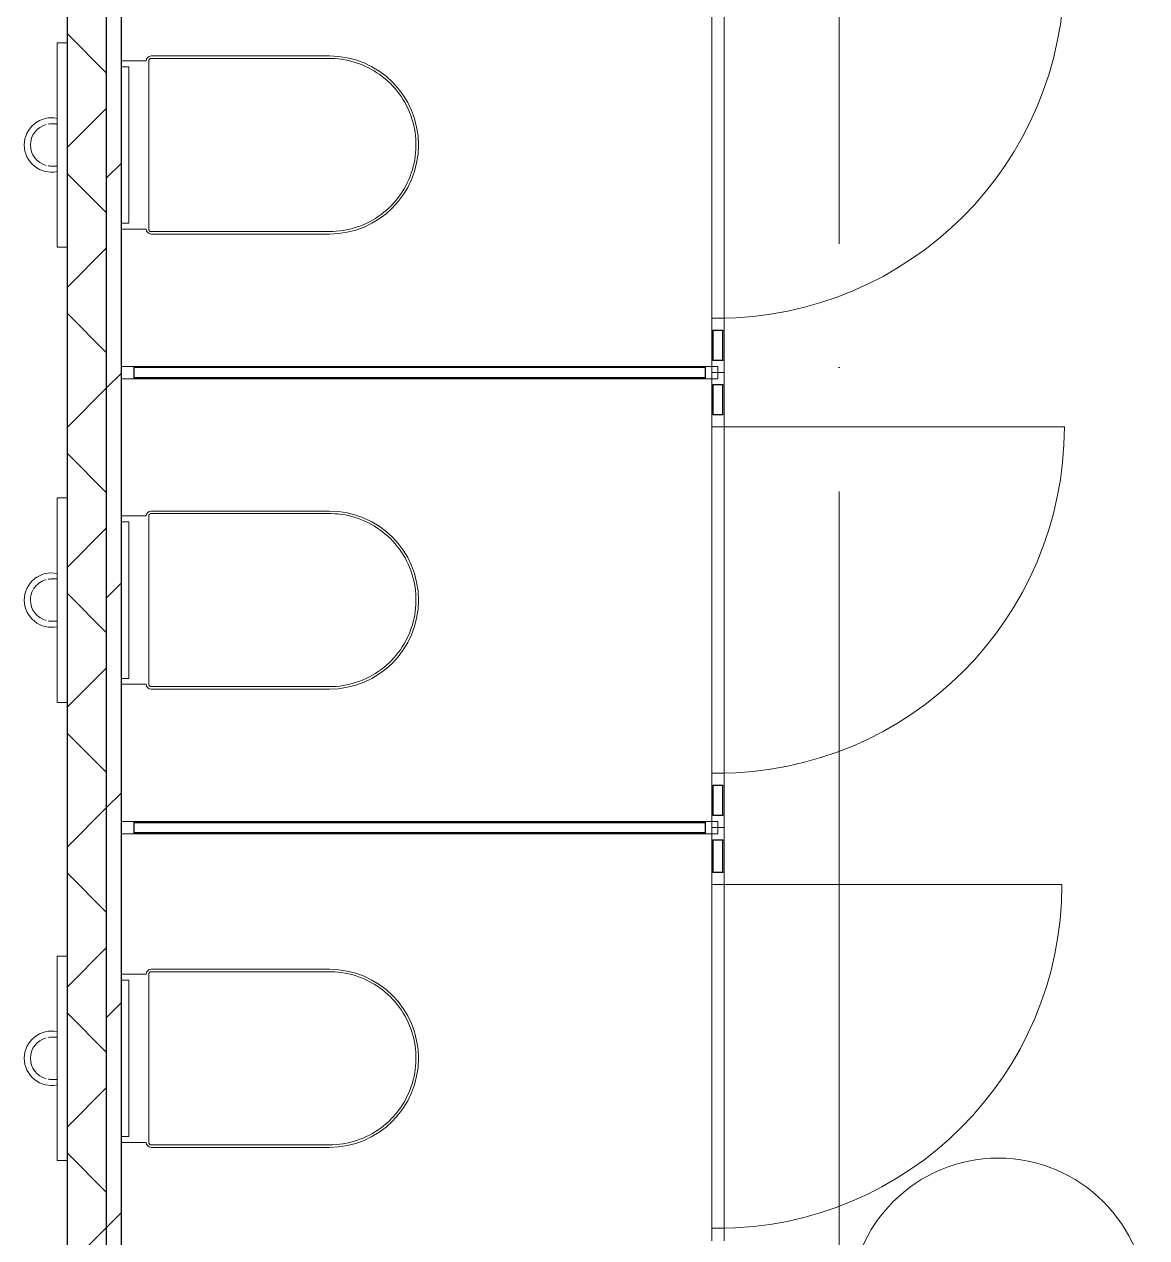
# Model space of a CAD drawing. Header units: millimetres. Extents: x -695119 to 412940, y -249585 to 622758.
# Drawn here: x 126515 to 128783, y 72026 to 74479 of the extents above; entities that cross this region are included whole.
import ezdxf

# ---------------------------------------------------------------- set-up
doc = ezdxf.new("R2010")
doc.units = ezdxf.units.MM
doc.linetypes.add('ADSK_Линия сетки', pattern=[25, 20, -2.5, 0, -2.5])
for name, color, linetype, lineweight in [('Витраж', 252, 'Continuous', 9), ('Двери', 8, 'Continuous', 9), ('Марки помещений', 8, 'Continuous', 20), ('Оси', 252, 'Continuous', 9), ('Сантехника', 252, 'Continuous', 18), ('Стены наружные', 252, 'Continuous', 18), ('Стены разрез', 7, 'Continuous', 30)]:
    doc.layers.add(name, color=color, linetype=linetype, lineweight=lineweight)

# ---------------------------------------------------------------- blocks, each defined once
blk = doc.blocks.new('1 этаж')
at = {"layer": 'Витраж', "color": 251, "true_color": 0x636466}
for p, q in [((-46915.3, -6591.7), (-46915.3, -7291.7)), ((-46890.3, -6591.7), (-46890.3, -7291.7)), ((-46915.3, -7316.7), (-46915.3, -7376.7)), ((-46890.3, -7316.7), (-46890.3, -7376.7)), ((-46927.8, -7389.2), (-48082.8, -7389.2)), ((-46927.8, -7414.2), (-48082.8, -7414.2)), ((-46915.3, -7426.7), (-46915.3, -7486.7)), ((-46890.3, -7426.7), (-46890.3, -7486.7)), ((-46915.3, -7511.7), (-46915.3, -8211.7)), ((-46890.3, -7511.7), (-46890.3, -8211.7)), ((-46915.3, -8236.7), (-46915.3, -8296.7)), ((-46890.3, -8236.7), (-46890.3, -8296.7)), ((-46927.8, -8309.2), (-48082.8, -8309.2)), ((-46927.8, -8334.2), (-48082.8, -8334.2)), ((-46915.3, -8346.7), (-46915.3, -8411.7)), ((-46890.3, -8346.7), (-46890.3, -8411.7)), ((-46915.3, -8436.7), (-46915.3, -9131.7)), ((-46890.3, -8436.7), (-46890.3, -9131.7))]:
    blk.add_line(p, q, dxfattribs=at)
at = {"layer": 'Витраж', "color": 251, "lineweight": 18, "true_color": 0x636466, "extrusion": (0, 0, -1)}
for p, q in [((-46890.3, -7291.7), (-46915.3, -7291.7)), ((-46915.3, -7291.7), (-46915.3, -7316.7)), ((-46890.3, -7316.7), (-46890.3, -7291.7)), ((-46915.3, -7316.7), (-46890.3, -7316.7)), ((-46902.8, -7389.2), (-46927.8, -7389.2)), ((-46927.8, -7389.2), (-46927.8, -7414.2)), ((-46890.3, -7401.7), (-46915.3, -7401.7)), ((-46915.3, -7401.7), (-46915.3, -7426.7)), ((-46902.8, -7414.2), (-46902.8, -7389.2)), ((-46890.3, -7426.7), (-46890.3, -7401.7)), ((-46927.8, -7414.2), (-46902.8, -7414.2)), ((-46915.3, -7426.7), (-46890.3, -7426.7)), ((-46890.3, -7486.7), (-46915.3, -7486.7)), ((-46915.3, -7486.7), (-46915.3, -7511.7)), ((-46890.3, -7511.7), (-46890.3, -7486.7)), ((-46915.3, -7511.7), (-46890.3, -7511.7)), ((-46890.3, -8211.7), (-46915.3, -8211.7)), ((-46915.3, -8211.7), (-46915.3, -8236.7)), ((-46890.3, -8236.7), (-46890.3, -8211.7)), ((-46915.3, -8236.7), (-46890.3, -8236.7)), ((-46902.8, -8309.2), (-46927.8, -8309.2)), ((-46927.8, -8309.2), (-46927.8, -8334.2)), ((-46902.8, -8334.2), (-46902.8, -8309.2)), ((-46927.8, -8334.2), (-46902.8, -8334.2)), ((-46890.3, -8321.7), (-46915.3, -8321.7)), ((-46915.3, -8321.7), (-46915.3, -8346.7)), ((-46890.3, -8346.7), (-46890.3, -8321.7)), ((-46915.3, -8346.7), (-46890.3, -8346.7)), ((-46890.3, -8411.7), (-46915.3, -8411.7)), ((-46915.3, -8411.7), (-46915.3, -8436.7)), ((-46890.3, -8436.7), (-46890.3, -8411.7)), ((-46915.3, -8436.7), (-46890.3, -8436.7)), ((-46890.3, -9131.7), (-46915.3, -9131.7)), ((-46915.3, -9131.7), (-46915.3, -9156.7)), ((-46890.3, -9156.7), (-46890.3, -9131.7))]:
    blk.add_line(p, q, dxfattribs=at)
at = {"layer": 'Витраж', "color": 251, "lineweight": 18, "true_color": 0x636466}
for p, q in [((-46890.3, -7376.7), (-46915.3, -7376.7)), ((-46915.3, -7376.7), (-46915.3, -7401.7)), ((-46890.3, -7401.7), (-46890.3, -7376.7)), ((-48082.8, -7389.2), (-48107.8, -7389.2)), ((-48107.8, -7389.2), (-48107.8, -7414.2)), ((-48082.8, -7414.2), (-48082.8, -7389.2)), ((-46915.3, -7401.7), (-46890.3, -7401.7)), ((-48107.8, -7414.2), (-48082.8, -7414.2)), ((-48082.8, -8309.2), (-48107.8, -8309.2)), ((-48107.8, -8309.2), (-48107.8, -8334.2)), ((-48082.8, -8334.2), (-48082.8, -8309.2)), ((-46890.3, -8296.7), (-46915.3, -8296.7)), ((-46915.3, -8296.7), (-46915.3, -8321.7)), ((-46890.3, -8321.7), (-46890.3, -8296.7)), ((-48107.8, -8334.2), (-48082.8, -8334.2)), ((-46915.3, -8321.7), (-46890.3, -8321.7))]:
    blk.add_line(p, q, dxfattribs=at)
at = {"layer": 'Двери', "color": 251, "true_color": 0x636466}
for p, q in [((-46890.3, -7511.7), (-46202.8, -7511.7)), ((-46890.3, -8436.7), (-46207.8, -8436.7))]:
    blk.add_line(p, q, dxfattribs=at)
for centre, radius in [((-46902.8, -6591.7), 700), ((-46902.8, -7511.7), 700), ((-46902.8, -8436.7), 695)]:
    blk.add_arc(centre, radius, 270, 0, dxfattribs=at)
at = {"layer": 'Марки помещений', "color": 251, "true_color": 0x636466}
blk.add_circle((-46336.3, -9289.8), 300, dxfattribs=at)
at = {"layer": 'Оси', "color": 251, "linetype": 'ADSK_Линия сетки', "ltscale": 100, "true_color": 0x636466}
blk.add_line((-46657.8, -2641.7), (-46657.8, -33767.9), dxfattribs=at)
at = {"layer": 'Сантехника', "color": 251, "lineweight": 9, "true_color": 0x636466}
for p, q in [((-48217.8, -6735), (-48237.8, -6735)), ((-48237.8, -6735), (-48237.8, -6760)), ((-48237.8, -7123.5), (-48237.8, -6760)), ((-48237.8, -7123.5), (-48237.8, -7148.5)), ((-48237.8, -7148.5), (-48217.8, -7148.5)), ((-48217.8, -7655), (-48237.8, -7655)), ((-48237.8, -7655), (-48237.8, -7680)), ((-48237.8, -8043.5), (-48237.8, -7680)), ((-48237.8, -8043.5), (-48237.8, -8068.5)), ((-48237.8, -8068.5), (-48217.8, -8068.5)), ((-48217.8, -8581.2), (-48237.8, -8581.2)), ((-48237.8, -8581.2), (-48237.8, -8606.2)), ((-48237.8, -8969.7), (-48237.8, -8606.2)), ((-48237.8, -8969.7), (-48237.8, -8994.7)), ((-48237.8, -8994.7), (-48217.8, -8994.7))]:
    blk.add_line(p, q, dxfattribs=at)
at = {"layer": 'Сантехника', "color": 251, "true_color": 0x636466}
for p, q in [((-47687.8, -6761.7), (-48047.8, -6761.7)), ((-47687.8, -6766.7), (-48047.8, -6766.7)), ((-48057.8, -6771.7), (-48107.8, -6771.7)), ((-48107.8, -6783.5), (-48092.8, -6783.5)), ((-48092.8, -6783.5), (-48092.8, -7099.9)), ((-48052.8, -6771.7), (-48052.8, -7111.7)), ((-48092.8, -7099.9), (-48107.8, -7099.9)), ((-48107.8, -7111.7), (-48057.8, -7111.7)), ((-48047.8, -7116.7), (-47687.8, -7116.7)), ((-48047.8, -7121.7), (-47687.8, -7121.7)), ((-48057.8, -7691.7), (-48107.8, -7691.7)), ((-48052.8, -7691.7), (-48052.8, -8031.7)), ((-47687.8, -7681.7), (-48047.8, -7681.7)), ((-47687.8, -7686.7), (-48047.8, -7686.7)), ((-48107.8, -7703.5), (-48092.8, -7703.5)), ((-48092.8, -7703.5), (-48092.8, -8019.9)), ((-48092.8, -8019.9), (-48107.8, -8019.9)), ((-48107.8, -8031.7), (-48057.8, -8031.7)), ((-48047.8, -8036.7), (-47687.8, -8036.7)), ((-48047.8, -8041.7), (-47687.8, -8041.7)), ((-47687.8, -8608), (-48047.8, -8608)), ((-48057.8, -8618), (-48107.8, -8618)), ((-48107.8, -8629.8), (-48092.8, -8629.8)), ((-48092.8, -8629.8), (-48092.8, -8946.2)), ((-48052.8, -8618), (-48052.8, -8958)), ((-47687.8, -8613), (-48047.8, -8613)), ((-48092.8, -8946.2), (-48107.8, -8946.2)), ((-48107.8, -8958), (-48057.8, -8958)), ((-48047.8, -8963), (-47687.8, -8963)), ((-48047.8, -8968), (-47687.8, -8968))]:
    blk.add_line(p, q, dxfattribs=at)
at = {"layer": 'Сантехника', "color": 251, "true_color": 0x636466, "flags": 128}
for points in [[(-48047.8, -6766.7), (-48048, -6766.7), (-48048.2, -6766.7), (-48048.4, -6766.8), (-48048.6, -6766.8), (-48048.8, -6766.8), (-48049, -6766.9), (-48049.2, -6766.9), (-48049.4, -6767), (-48049.6, -6767.1), (-48049.7, -6767.1), (-48049.9, -6767.2), (-48050.1, -6767.3), (-48050.3, -6767.4), (-48050.5, -6767.5), (-48050.6, -6767.6), (-48050.8, -6767.7), (-48050.9, -6767.8), (-48051.1, -6768), (-48051.2, -6768.1), (-48051.4, -6768.2), (-48051.5, -6768.4), (-48051.7, -6768.5), (-48051.8, -6768.7), (-48051.9, -6768.9), (-48052, -6769), (-48052.1, -6769.2), (-48052.2, -6769.4), (-48052.3, -6769.6), (-48052.4, -6769.7), (-48052.5, -6769.9), (-48052.5, -6770.1), (-48052.6, -6770.3), (-48052.6, -6770.5), (-48052.7, -6770.7), (-48052.7, -6770.9), (-48052.8, -6771.1), (-48052.8, -6771.3), (-48052.8, -6771.5), (-48052.8, -6771.7), (-48052.8, -6771.7)], [(-47687.8, -7116.7), (-47680.8, -7116.6), (-47673.8, -7116.2), (-47666.9, -7115.5), (-47659.9, -7114.5), (-47653, -7113.2), (-47646.2, -7111.7), (-47639.4, -7109.9), (-47632.8, -7107.8), (-47626.2, -7105.5), (-47619.7, -7102.9), (-47613.3, -7100.1), (-47607, -7097), (-47600.8, -7093.6), (-47594.8, -7090), (-47589, -7086.2), (-47583.3, -7082.1), (-47577.8, -7077.8), (-47572.4, -7073.3), (-47567.2, -7068.6), (-47562.3, -7063.7), (-47557.5, -7058.5), (-47552.9, -7053.2), (-47548.6, -7047.7), (-47544.4, -7042.1), (-47540.5, -7036.3), (-47536.9, -7030.3), (-47533.5, -7024.2), (-47530.3, -7018), (-47527.4, -7011.6), (-47524.7, -7005.1), (-47522.3, -6998.6), (-47520.1, -6991.9), (-47518.3, -6985.2), (-47516.7, -6978.3), (-47515.3, -6971.5), (-47514.3, -6964.6), (-47513.5, -6957.6), (-47513, -6950.6), (-47512.8, -6943.6), (-47512.9, -6936.6), (-47513.2, -6929.6), (-47513.8, -6922.7), (-47514.7, -6915.7), (-47515.9, -6908.8), (-47517.4, -6902), (-47519.1, -6895.2), (-47521.1, -6888.5), (-47523.4, -6881.9), (-47525.9, -6875.3), (-47528.7, -6868.9), (-47531.7, -6862.6), (-47535, -6856.4), (-47538.5, -6850.4), (-47542.3, -6844.5), (-47546.3, -6838.7), (-47550.5, -6833.2), (-47555, -6827.8), (-47559.7, -6822.5), (-47564.5, -6817.5), (-47569.6, -6812.7), (-47574.9, -6808.1), (-47580.3, -6803.7), (-47585.9, -6799.5), (-47591.7, -6795.5), (-47597.6, -6791.8), (-47603.7, -6788.3), (-47609.9, -6785), (-47616.2, -6782.1), (-47622.6, -6779.3), (-47629.2, -6776.8), (-47635.8, -6774.6), (-47642.5, -6772.7), (-47649.3, -6771), (-47656.2, -6769.6), (-47663.1, -6768.5), (-47670.1, -6767.6), (-47677, -6767.1), (-47684, -6766.8), (-47687.8, -6766.7)], [(-48052.8, -7111.7), (-48052.8, -7111.9), (-48052.8, -7112.1), (-48052.8, -7112.3), (-48052.7, -7112.5), (-48052.7, -7112.7), (-48052.7, -7112.9), (-48052.6, -7113.1), (-48052.5, -7113.3), (-48052.5, -7113.5), (-48052.4, -7113.7), (-48052.3, -7113.9), (-48052.2, -7114), (-48052.1, -7114.2), (-48052, -7114.4), (-48051.9, -7114.6), (-48051.8, -7114.7), (-48051.7, -7114.9), (-48051.6, -7115), (-48051.4, -7115.2), (-48051.3, -7115.3), (-48051.1, -7115.5), (-48051, -7115.6), (-48050.8, -7115.7), (-48050.7, -7115.8), (-48050.5, -7115.9), (-48050.3, -7116), (-48050.2, -7116.1), (-48050, -7116.2), (-48049.8, -7116.3), (-48049.6, -7116.4), (-48049.4, -7116.5), (-48049.2, -7116.5), (-48049, -7116.6), (-48048.8, -7116.6), (-48048.7, -7116.7), (-48048.5, -7116.7), (-48048.3, -7116.7), (-48048.1, -7116.7), (-48047.9, -7116.7), (-48047.8, -7116.7)], [(-48047.8, -7686.7), (-48048, -7686.7), (-48048.2, -7686.7), (-48048.4, -7686.8), (-48048.6, -7686.8), (-48048.8, -7686.8), (-48049, -7686.9), (-48049.2, -7686.9), (-48049.4, -7687), (-48049.6, -7687.1), (-48049.7, -7687.1), (-48049.9, -7687.2), (-48050.1, -7687.3), (-48050.3, -7687.4), (-48050.5, -7687.5), (-48050.6, -7687.6), (-48050.8, -7687.7), (-48050.9, -7687.8), (-48051.1, -7688), (-48051.2, -7688.1), (-48051.4, -7688.2), (-48051.5, -7688.4), (-48051.7, -7688.5), (-48051.8, -7688.7), (-48051.9, -7688.9), (-48052, -7689), (-48052.1, -7689.2), (-48052.2, -7689.4), (-48052.3, -7689.6), (-48052.4, -7689.7), (-48052.5, -7689.9), (-48052.5, -7690.1), (-48052.6, -7690.3), (-48052.6, -7690.5), (-48052.7, -7690.7), (-48052.7, -7690.9), (-48052.8, -7691.1), (-48052.8, -7691.3), (-48052.8, -7691.5), (-48052.8, -7691.7), (-48052.8, -7691.7)], [(-47687.8, -8036.7), (-47680.8, -8036.6), (-47673.8, -8036.2), (-47666.9, -8035.5), (-47659.9, -8034.5), (-47653, -8033.2), (-47646.2, -8031.7), (-47639.4, -8029.9), (-47632.8, -8027.8), (-47626.2, -8025.5), (-47619.7, -8022.9), (-47613.3, -8020.1), (-47607, -8017), (-47600.8, -8013.6), (-47594.8, -8010), (-47589, -8006.2), (-47583.3, -8002.1), (-47577.8, -7997.8), (-47572.4, -7993.3), (-47567.2, -7988.6), (-47562.3, -7983.7), (-47557.5, -7978.5), (-47552.9, -7973.2), (-47548.6, -7967.7), (-47544.4, -7962.1), (-47540.5, -7956.3), (-47536.9, -7950.3), (-47533.5, -7944.2), (-47530.3, -7938), (-47527.4, -7931.6), (-47524.7, -7925.1), (-47522.3, -7918.6), (-47520.1, -7911.9), (-47518.3, -7905.2), (-47516.7, -7898.3), (-47515.3, -7891.5), (-47514.3, -7884.6), (-47513.5, -7877.6), (-47513, -7870.6), (-47512.8, -7863.6), (-47512.9, -7856.6), (-47513.2, -7849.6), (-47513.8, -7842.7), (-47514.7, -7835.7), (-47515.9, -7828.8), (-47517.4, -7822), (-47519.1, -7815.2), (-47521.1, -7808.5), (-47523.4, -7801.9), (-47525.9, -7795.3), (-47528.7, -7788.9), (-47531.7, -7782.6), (-47535, -7776.4), (-47538.5, -7770.4), (-47542.3, -7764.5), (-47546.3, -7758.7), (-47550.5, -7753.2), (-47555, -7747.8), (-47559.7, -7742.5), (-47564.5, -7737.5), (-47569.6, -7732.7), (-47574.9, -7728.1), (-47580.3, -7723.7), (-47585.9, -7719.5), (-47591.7, -7715.5), (-47597.6, -7711.8), (-47603.7, -7708.3), (-47609.9, -7705), (-47616.2, -7702.1), (-47622.6, -7699.3), (-47629.2, -7696.8), (-47635.8, -7694.6), (-47642.5, -7692.7), (-47649.3, -7691), (-47656.2, -7689.6), (-47663.1, -7688.5), (-47670.1, -7687.6), (-47677, -7687.1), (-47684, -7686.8), (-47687.8, -7686.7)], [(-48052.8, -8031.7), (-48052.8, -8031.9), (-48052.8, -8032.1), (-48052.8, -8032.3), (-48052.7, -8032.5), (-48052.7, -8032.7), (-48052.7, -8032.9), (-48052.6, -8033.1), (-48052.5, -8033.3), (-48052.5, -8033.5), (-48052.4, -8033.7), (-48052.3, -8033.9), (-48052.2, -8034), (-48052.1, -8034.2), (-48052, -8034.4), (-48051.9, -8034.6), (-48051.8, -8034.7), (-48051.7, -8034.9), (-48051.6, -8035), (-48051.4, -8035.2), (-48051.3, -8035.3), (-48051.1, -8035.5), (-48051, -8035.6), (-48050.8, -8035.7), (-48050.7, -8035.8), (-48050.5, -8035.9), (-48050.3, -8036), (-48050.2, -8036.1), (-48050, -8036.2), (-48049.8, -8036.3), (-48049.6, -8036.4), (-48049.4, -8036.5), (-48049.2, -8036.5), (-48049, -8036.6), (-48048.8, -8036.6), (-48048.7, -8036.7), (-48048.5, -8036.7), (-48048.3, -8036.7), (-48048.1, -8036.7), (-48047.9, -8036.7), (-48047.8, -8036.7)], [(-48047.8, -8613), (-48048, -8613), (-48048.2, -8613), (-48048.4, -8613), (-48048.6, -8613), (-48048.8, -8613.1), (-48049, -8613.1), (-48049.2, -8613.2), (-48049.4, -8613.2), (-48049.6, -8613.3), (-48049.7, -8613.4), (-48049.9, -8613.5), (-48050.1, -8613.5), (-48050.3, -8613.6), (-48050.5, -8613.7), (-48050.6, -8613.9), (-48050.8, -8614), (-48050.9, -8614.1), (-48051.1, -8614.2), (-48051.2, -8614.4), (-48051.4, -8614.5), (-48051.5, -8614.6), (-48051.7, -8614.8), (-48051.8, -8615), (-48051.9, -8615.1), (-48052, -8615.3), (-48052.1, -8615.4), (-48052.2, -8615.6), (-48052.3, -8615.8), (-48052.4, -8616), (-48052.5, -8616.2), (-48052.5, -8616.4), (-48052.6, -8616.5), (-48052.6, -8616.7), (-48052.7, -8616.9), (-48052.7, -8617.1), (-48052.8, -8617.3), (-48052.8, -8617.5), (-48052.8, -8617.7), (-48052.8, -8617.9), (-48052.8, -8618)], [(-47687.8, -8963), (-47680.8, -8962.8), (-47673.8, -8962.4), (-47666.9, -8961.7), (-47659.9, -8960.7), (-47653, -8959.5), (-47646.2, -8958), (-47639.4, -8956.2), (-47632.8, -8954.1), (-47626.2, -8951.8), (-47619.7, -8949.2), (-47613.3, -8946.3), (-47607, -8943.2), (-47600.8, -8939.8), (-47594.8, -8936.3), (-47589, -8932.4), (-47583.3, -8928.3), (-47577.8, -8924.1), (-47572.4, -8919.5), (-47567.2, -8914.8), (-47562.3, -8909.9), (-47557.5, -8904.8), (-47552.9, -8899.5), (-47548.6, -8894), (-47544.4, -8888.3), (-47540.5, -8882.5), (-47536.9, -8876.6), (-47533.5, -8870.5), (-47530.3, -8864.2), (-47527.4, -8857.9), (-47524.7, -8851.4), (-47522.3, -8844.8), (-47520.1, -8838.2), (-47518.3, -8831.4), (-47516.7, -8824.6), (-47515.3, -8817.7), (-47514.3, -8810.8), (-47513.5, -8803.8), (-47513, -8796.9), (-47512.8, -8789.9), (-47512.9, -8782.9), (-47513.2, -8775.9), (-47513.8, -8768.9), (-47514.7, -8762), (-47515.9, -8755.1), (-47517.4, -8748.2), (-47519.1, -8741.4), (-47521.1, -8734.7), (-47523.4, -8728.1), (-47525.9, -8721.6), (-47528.7, -8715.2), (-47531.7, -8708.9), (-47535, -8702.7), (-47538.5, -8696.6), (-47542.3, -8690.7), (-47546.3, -8685), (-47550.5, -8679.4), (-47555, -8674), (-47559.7, -8668.8), (-47564.5, -8663.8), (-47569.6, -8658.9), (-47574.9, -8654.3), (-47580.3, -8649.9), (-47585.9, -8645.7), (-47591.7, -8641.8), (-47597.6, -8638), (-47603.7, -8634.5), (-47609.9, -8631.3), (-47616.2, -8628.3), (-47622.6, -8625.6), (-47629.2, -8623.1), (-47635.8, -8620.9), (-47642.5, -8618.9), (-47649.3, -8617.3), (-47656.2, -8615.9), (-47663.1, -8614.7), (-47670.1, -8613.9), (-47677, -8613.3), (-47684, -8613), (-47687.8, -8613)], [(-48052.8, -8958), (-48052.8, -8958.2), (-48052.8, -8958.4), (-48052.8, -8958.6), (-48052.7, -8958.8), (-48052.7, -8959), (-48052.7, -8959.2), (-48052.6, -8959.4), (-48052.5, -8959.6), (-48052.5, -8959.7), (-48052.4, -8959.9), (-48052.3, -8960.1), (-48052.2, -8960.3), (-48052.1, -8960.5), (-48052, -8960.6), (-48051.9, -8960.8), (-48051.8, -8961), (-48051.7, -8961.1), (-48051.6, -8961.3), (-48051.4, -8961.4), (-48051.3, -8961.6), (-48051.1, -8961.7), (-48051, -8961.8), (-48050.8, -8962), (-48050.7, -8962.1), (-48050.5, -8962.2), (-48050.3, -8962.3), (-48050.2, -8962.4), (-48050, -8962.5), (-48049.8, -8962.6), (-48049.6, -8962.6), (-48049.4, -8962.7), (-48049.2, -8962.8), (-48049, -8962.8), (-48048.8, -8962.9), (-48048.7, -8962.9), (-48048.5, -8962.9), (-48048.3, -8963), (-48048.1, -8963), (-48047.9, -8963), (-48047.8, -8963)]]:
    blk.add_lwpolyline(points, dxfattribs=at)
at = {"layer": 'Сантехника', "color": 251, "lineweight": 9, "true_color": 0x636466, "flags": 128}
for points in [[(-48238.9, -6899), (-48240.1, -6899), (-48241.1, -6899), (-48242.1, -6899), (-48243.1, -6899), (-48243.9, -6899), (-48244.8, -6899), (-48245.5, -6899), (-48246.2, -6899), (-48246.8, -6899), (-48247.4, -6899), (-48247.8, -6899), (-48248.3, -6899), (-48248.6, -6899), (-48248.9, -6899), (-48249.1, -6899), (-48249.2, -6899), (-48249.2, -6899), (-48249.2, -6899)], [(-48249.2, -6984.4), (-48249.2, -6984.4), (-48249.1, -6984.4), (-48248.9, -6984.4), (-48248.7, -6984.4), (-48248.4, -6984.4), (-48248, -6984.4), (-48247.5, -6984.4), (-48247, -6984.4), (-48246.4, -6984.4), (-48245.7, -6984.4), (-48245, -6984.4), (-48244.2, -6984.4), (-48243.3, -6984.4), (-48242.4, -6984.4), (-48241.4, -6984.4), (-48240.3, -6984.4), (-48239.2, -6984.4), (-48238.1, -6984.4)], [(-48238.9, -7819), (-48240.1, -7819), (-48241.1, -7819), (-48242.1, -7819), (-48243.1, -7819), (-48243.9, -7819), (-48244.8, -7819), (-48245.5, -7819), (-48246.2, -7819), (-48246.8, -7819), (-48247.4, -7819), (-48247.8, -7819), (-48248.3, -7819), (-48248.6, -7819), (-48248.9, -7819), (-48249.1, -7819), (-48249.2, -7819), (-48249.2, -7819), (-48249.2, -7819)], [(-48249.2, -7904.4), (-48249.2, -7904.4), (-48249.1, -7904.4), (-48248.9, -7904.4), (-48248.7, -7904.4), (-48248.4, -7904.4), (-48248, -7904.4), (-48247.5, -7904.4), (-48247, -7904.4), (-48246.4, -7904.4), (-48245.7, -7904.4), (-48245, -7904.4), (-48244.2, -7904.4), (-48243.3, -7904.4), (-48242.4, -7904.4), (-48241.4, -7904.4), (-48240.3, -7904.4), (-48239.2, -7904.4), (-48238.1, -7904.4)], [(-48238.9, -8745.3), (-48240.1, -8745.3), (-48241.1, -8745.3), (-48242.1, -8745.3), (-48243.1, -8745.3), (-48243.9, -8745.3), (-48244.8, -8745.3), (-48245.5, -8745.3), (-48246.2, -8745.3), (-48246.8, -8745.3), (-48247.4, -8745.3), (-48247.8, -8745.3), (-48248.3, -8745.3), (-48248.6, -8745.3), (-48248.9, -8745.3), (-48249.1, -8745.3), (-48249.2, -8745.3), (-48249.2, -8745.3), (-48249.2, -8745.3)], [(-48249.2, -8830.7), (-48249.2, -8830.7), (-48249.1, -8830.7), (-48248.9, -8830.7), (-48248.7, -8830.7), (-48248.4, -8830.7), (-48248, -8830.7), (-48247.5, -8830.7), (-48247, -8830.7), (-48246.4, -8830.7), (-48245.7, -8830.7), (-48245, -8830.7), (-48244.2, -8830.7), (-48243.3, -8830.7), (-48242.4, -8830.7), (-48241.4, -8830.7), (-48240.3, -8830.7), (-48239.2, -8830.7), (-48238.1, -8830.7)]]:
    blk.add_lwpolyline(points, dxfattribs=at)
at = {"layer": 'Сантехника', "color": 251, "true_color": 0x636466}
for centre, radius, start, end in [((-48047.8, -6771.7), 10, 90, 180), ((-48047.8, -6771.7), 5, 150, 180), ((-48047.8, -6771.7), 5, 150, 180), ((-48047.8, -6771.7), 5, 150, 180), ((-48047.8, -6771.7), 5, 90, 120), ((-48047.8, -6771.7), 5, 90, 120), ((-48047.8, -6771.7), 5, 105, 120), ((-47687.8, -6941.7), 180, 270, 90), ((-47687.8, -6941.7), 175, 89.0922, 90), ((-47687.8, -6941.7), 175, 89.0922, 90), ((-48047.8, -7111.7), 10, 180, 270), ((-48047.8, -7111.7), 5, 180, 210), ((-48047.8, -7111.7), 5, 180, 210), ((-48047.8, -7111.7), 5, 180, 210), ((-48047.8, -7111.7), 5, 240, 270), ((-48047.8, -7111.7), 5, 240, 270), ((-48047.8, -7111.7), 5, 240, 255), ((-47687.8, -6941.7), 175, 270, 270.9078), ((-47687.8, -6941.7), 175, 270, 270.9078), ((-48047.8, -7691.7), 10, 90, 180), ((-48047.8, -7691.7), 5, 150, 180), ((-48047.8, -7691.7), 5, 150, 180), ((-48047.8, -7691.7), 5, 150, 180), ((-48047.8, -7691.7), 5, 90, 120), ((-48047.8, -7691.7), 5, 90, 120), ((-48047.8, -7691.7), 5, 105, 120), ((-47687.8, -7861.7), 180, 270, 90), ((-47687.8, -7861.7), 175, 89.0922, 90), ((-47687.8, -7861.7), 175, 89.0922, 90), ((-48047.8, -8031.7), 10, 180, 270), ((-48047.8, -8031.7), 5, 180, 210), ((-48047.8, -8031.7), 5, 180, 210), ((-48047.8, -8031.7), 5, 180, 210), ((-48047.8, -8031.7), 5, 240, 270), ((-48047.8, -8031.7), 5, 240, 270), ((-48047.8, -8031.7), 5, 240, 255), ((-47687.8, -7861.7), 175, 270, 270.9078), ((-47687.8, -7861.7), 175, 270, 270.9078), ((-48047.8, -8618), 10, 90, 180), ((-47687.8, -8788), 180, 270, 90), ((-48047.8, -8618), 5, 150, 180), ((-48047.8, -8618), 5, 150, 180), ((-48047.8, -8618), 5, 150, 180), ((-48047.8, -8618), 5, 90, 120), ((-48047.8, -8618), 5, 90, 120), ((-48047.8, -8618), 5, 105, 120), ((-47687.8, -8788), 175, 89.0922, 90), ((-47687.8, -8788), 175, 89.0922, 90), ((-48047.8, -8958), 10, 180, 270), ((-48047.8, -8958), 5, 180, 210), ((-48047.8, -8958), 5, 180, 210), ((-48047.8, -8958), 5, 180, 210), ((-48047.8, -8958), 5, 240, 270), ((-48047.8, -8958), 5, 240, 270), ((-48047.8, -8958), 5, 240, 255), ((-47687.8, -8788), 175, 270, 270.9078), ((-47687.8, -8788), 175, 270, 270.9078)]:
    blk.add_arc(centre, radius, start, end, dxfattribs=at)
at = {"layer": 'Сантехника', "color": 251, "lineweight": 9, "true_color": 0x636466}
for centre, radius, start, end in [((-48249.2, -6941.7), 55, 77.9742, 180), ((-48249.2, -6941.7), 42.7, 105, 180), ((-48249.2, -6941.7), 42.7, 90, 99.1301), ((-48249.2, -6941.7), 42.7, 90, 92.0828), ((-48249.2, -6941.7), 42.7, 85.8024, 87.7583), ((-48249.2, -6941.7), 55, 180, 282.0258), ((-48249.2, -6941.7), 42.7, 180, 255), ((-48249.2, -6941.7), 42.7, 260.5014, 272.7572), ((-48249.2, -6941.7), 42.7, 267.4662, 270), ((-48249.2, -7861.7), 55, 77.9742, 180), ((-48249.2, -7861.7), 42.7, 105, 148.2492), ((-48249.2, -7861.7), 42.7, 90, 99.1301), ((-48249.2, -7861.7), 42.7, 90, 92.0828), ((-48249.2, -7861.7), 42.7, 85.8024, 87.7583), ((-48249.2, -7861.7), 42.7, 150, 180), ((-48249.2, -7861.7), 55, 180, 282.0258), ((-48249.2, -7861.7), 42.7, 180, 255), ((-48249.2, -7861.7), 42.7, 260.5014, 272.3473), ((-48249.2, -7861.7), 42.7, 267.4662, 270), ((-48249.2, -8788), 55, 77.9742, 180), ((-48249.2, -8788), 42.7, 105, 180), ((-48249.2, -8788), 42.7, 90, 99.1301), ((-48249.2, -8788), 42.7, 90, 92.0828), ((-48249.2, -8788), 42.7, 85.8024, 87.7583), ((-48249.2, -8788), 55, 180, 282.0258), ((-48249.2, -8788), 42.7, 180, 255), ((-48249.2, -8788), 42.7, 260.5014, 272.3473), ((-48249.2, -8788), 42.7, 267.4662, 270)]:
    blk.add_arc(centre, radius, start, end, dxfattribs=at)
at = {"layer": 'Стены наружные', "color": 251, "lineweight": 30, "true_color": 0x636466}
for p, q in [((-48217.8, -5341.7), (-48217.8, -9271.7)), ((-48137.8, -9271.7), (-48137.8, -5341.7)), ((-48107.8, -9241.7), (-48107.8, -5371.7))]:
    blk.add_line(p, q, dxfattribs=at)
at = {"layer": 'Стены наружные', "color": 251, "linetype": 'Continuous', "lineweight": 9, "true_color": 0x636466}
for p, q in [((-48137.8, -6796.3), (-48217.8, -6716.3)), ((-48217.8, -6947), (-48137.8, -6867)), ((-48137.8, -7008.4), (-48107.8, -6978.4)), ((-48137.8, -7079.1), (-48217.8, -6999.1)), ((-48217.8, -7229.9), (-48137.8, -7149.9)), ((-48137.8, -7362), (-48217.8, -7282)), ((-48137.8, -7432.7), (-48107.8, -7402.7)), ((-48217.8, -7512.7), (-48137.8, -7432.7)), ((-48137.8, -7644.8), (-48217.8, -7564.8)), ((-48217.8, -7795.5), (-48137.8, -7715.5)), ((-48137.8, -7927.7), (-48217.8, -7847.7)), ((-48137.8, -7857), (-48107.8, -7827)), ((-48217.8, -8078.4), (-48137.8, -7998.4)), ((-48137.8, -8210.5), (-48217.8, -8130.5)), ((-48137.8, -8281.2), (-48107.8, -8251.2)), ((-48217.8, -8361.2), (-48137.8, -8281.2)), ((-48137.8, -8493.3), (-48217.8, -8413.3)), ((-48217.8, -8644.1), (-48137.8, -8564.1)), ((-48137.8, -8705.5), (-48107.8, -8675.5)), ((-48137.8, -8776.2), (-48217.8, -8696.2)), ((-48217.8, -8926.9), (-48137.8, -8846.9)), ((-48137.8, -9059), (-48217.8, -8979)), ((-48137.8, -9129.8), (-48107.8, -9099.8)), ((-48217.8, -9209.8), (-48137.8, -9129.8))]:
    blk.add_line(p, q, dxfattribs=at)
at = {"layer": 'Стены разрез', "color": 251, "true_color": 0x636466}
for p, q in [((-46892.8, -7316.7), (-46912.8, -7316.7)), ((-46912.8, -7316.7), (-46912.8, -7376.7)), ((-46892.8, -7376.7), (-46892.8, -7316.7)), ((-46912.8, -7376.7), (-46892.8, -7376.7)), ((-46927.8, -7391.7), (-48082.8, -7391.7)), ((-48082.8, -7391.7), (-48082.8, -7411.7)), ((-46927.8, -7411.7), (-46927.8, -7391.7)), ((-48082.8, -7411.7), (-46927.8, -7411.7)), ((-46892.8, -7426.7), (-46912.8, -7426.7)), ((-46912.8, -7426.7), (-46912.8, -7486.7)), ((-46892.8, -7486.7), (-46892.8, -7426.7)), ((-46912.8, -7486.7), (-46892.8, -7486.7)), ((-46892.8, -8236.7), (-46912.8, -8236.7)), ((-46912.8, -8236.7), (-46912.8, -8296.7)), ((-46892.8, -8296.7), (-46892.8, -8236.7)), ((-46927.8, -8311.7), (-48082.8, -8311.7)), ((-48082.8, -8311.7), (-48082.8, -8331.7)), ((-46927.8, -8331.7), (-46927.8, -8311.7)), ((-46912.8, -8296.7), (-46892.8, -8296.7)), ((-48082.8, -8331.7), (-46927.8, -8331.7)), ((-46892.8, -8346.7), (-46912.8, -8346.7)), ((-46912.8, -8346.7), (-46912.8, -8411.7)), ((-46892.8, -8411.7), (-46892.8, -8346.7)), ((-46912.8, -8411.7), (-46892.8, -8411.7))]:
    blk.add_line(p, q, dxfattribs=at)

msp = doc.modelspace()

# ---------------------------------------------------------------- block references
msp.add_blockref('1 этаж', (174819.19, 81176.937))

doc.saveas('drawing.dxf')
